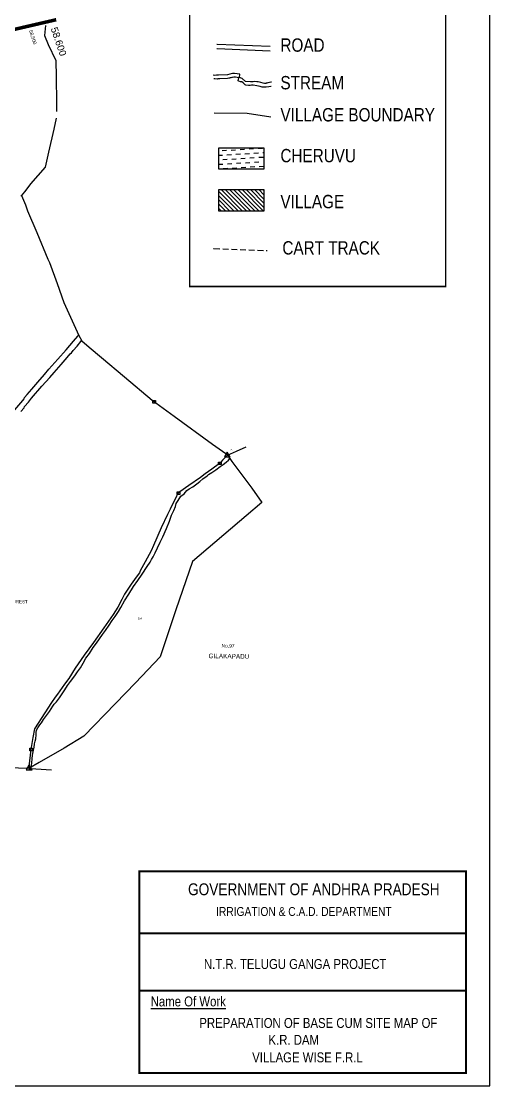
# Model space of a CAD drawing. Header units: inches. Extents: x 341797 to 347342, y 1572885 to 1580736.
# Drawn here: x 345326 to 347342, y 1572885 to 1577464 of the extents above; entities that cross this region are included whole.
import ezdxf

# ---------------------------------------------------------------- set-up
doc = ezdxf.new("R2010")
doc.units = ezdxf.units.IN
doc.header["$MEASUREMENT"] = 0
for name, pattern in [('ACAD_ISO03W100', [30, 12, -18]), ('BORDER', [1.75, 0.5, -0.25, 0.5, -0.25, 0, -0.25]), ('DASHED', [0.75, 0.5, -0.25])]:
    doc.linetypes.add(name, pattern=pattern)
for name, color, linetype in [('BLOCK', 7, 'Continuous'), ('C LINE COO', 6, 'Continuous'), ('CART TRACK', 51, 'Continuous'), ('FRAME 025', 7, 'Continuous'), ('PLAT NOS', 6, 'Continuous'), ('PLATS', 6, 'Continuous'), ('STREAM', 4, 'Continuous'), ('Tank', 17, 'Continuous'), ('TITLEBLOCK', 7, 'Continuous'), ('VB', 5, 'Continuous'), ('VILLAGE_AREA', 1, 'Continuous')]:
    doc.layers.add(name, color=color, linetype=linetype)
doc.layers.add('ROAD', color=1, linetype='Continuous', lineweight=25)
doc.layers.add('VILL_BOUNDARY', color=6, linetype='BORDER', lineweight=30)
doc.styles.add('ARIALN', font='ARIALN.TTF')
doc.styles.get("Standard").update_dxf_attribs({"font": 'arial.ttf'})

msp = doc.modelspace()

# ---------------------------------------------------------------- hatches: boundary and pattern name
at = {"layer": 'Tank'}
h = msp.add_hatch(dxfattribs=at)
h.set_pattern_fill('DASH', color=4, scale=155.195912, angle=3.5405, style=0)
h.set_pattern_definition([(3.5405362, (-3658655.388, -14693938.273), (18.164452831, 20.56047188), [19.399489047, -19.399489047])])
h.paths.add_polyline_path([(346369.9, 1576827.9), (346369.9, 1576920.6), (346176, 1576920.6), (346176, 1576827.9)])
at = {"layer": 'VILLAGE_AREA'}
h = msp.add_hatch(dxfattribs=at)
h.set_pattern_fill('ANSI31', color=256, scale=102.119787, angle=89.8223, style=0)
h.set_pattern_definition([(134.8222507, (-141919.285, -715762.598), (-9.05415779, -8.998153735), [])])
h.paths.add_polyline_path([(346176, 1576740), (346176, 1576647.3), (346369.9, 1576647.3), (346369.9, 1576740)])

# ---------------------------------------------------------------- linework, layer by layer
at = {"layer": 'BLOCK', "color": 1, "const_width": 15}
msp.add_lwpolyline([(345476.4, 1577471.1), (345249.2, 1577418.5, 0.056199), (345245, 1577417), (345101.4, 1577347.3), (345011.9, 1577303.8, 0.012386), (345011, 1577303.4), (344869, 1577225.6, -0.029836), (344866.9, 1577224.6), (344679.8, 1577149.3, -0.367548), (344655.2, 1577157.5), (344402.9, 1577574.6, 0.180623), (344391.9, 1577583.3), (344205.6, 1577643.4)], format="xyb", dxfattribs=at)
at = {"layer": 'BLOCK', "color": 2}
msp.add_point((345358.9, 1577443.9), dxfattribs=at)
at = {"layer": 'C LINE COO', "color": 0}
msp.add_lwpolyline([(341796.7, 1580735.5), (341796.7, 1572884.9), (347341.6, 1572884.9), (347341.6, 1580735.5), (341796.7, 1580735.5)], dxfattribs=at)
at = {"layer": 'CART TRACK'}
for p, q in [((346163.2, 1575534.7), (346182.4, 1575549.5)), ((346182.4, 1575549.5), (346194.9, 1575557.9)), ((346194.9, 1575557.9), (346207.2, 1575568.1)), ((346207.2, 1575568.1), (346217.5, 1575576.8)), ((346217.5, 1575576.8), (346223.1, 1575583.6)), ((346108, 1575495.9), (346125.6, 1575509.3)), ((346125.6, 1575509.3), (346132, 1575515.2)), ((346132, 1575515.2), (346146.7, 1575523)), ((346146.7, 1575523), (346163.2, 1575534.7)), ((346048.6, 1575453), (346064.8, 1575462)), ((346064.8, 1575462), (346081.6, 1575474.9)), ((346081.6, 1575474.9), (346094.6, 1575484.8)), ((346094.6, 1575484.8), (346108, 1575495.9)), ((346001, 1575402), (346013.1, 1575420.8)), ((346013.1, 1575420.8), (346027.2, 1575431.8)), ((346027.2, 1575431.8), (346038.5, 1575445)), ((346038.5, 1575445), (346048.6, 1575453)), ((345982.1, 1575359.4), (345989.8, 1575376.8)), ((345989.8, 1575376.8), (345993.2, 1575389.7)), ((345993.2, 1575389.7), (346001, 1575402)), ((345964.1, 1575314), (345973.2, 1575339.1)), ((345973.2, 1575339.1), (345982.1, 1575359.4)), ((345935.6, 1575246.8), (345951.7, 1575282.3)), ((345951.7, 1575282.3), (345964.1, 1575314)), ((345923.1, 1575224.1), (345935.6, 1575246.8)), ((345901.8, 1575177.3), (345911.9, 1575199.5)), ((345911.9, 1575199.5), (345923.1, 1575224.1)), ((345868.2, 1575118.3), (345880.2, 1575137.1)), ((345880.2, 1575137.1), (345885.8, 1575148.3)), ((345885.8, 1575148.3), (345894.3, 1575160.6)), ((345894.3, 1575160.6), (345901.8, 1575177.3)), ((345846.5, 1575085.1), (345868.2, 1575118.3)), ((345808.8, 1575032.3), (345828.3, 1575057.9)), ((345828.3, 1575057.9), (345846.5, 1575085.1)), ((345770.8, 1574970.8), (345789.1, 1575000.2)), ((345789.1, 1575000.2), (345808.8, 1575032.3)), ((345755, 1574942.1), (345770.8, 1574970.8)), ((345730.6, 1574904.2), (345744.9, 1574925.4)), ((345744.9, 1574925.4), (345755, 1574942.1)), ((345688.5, 1574843.5), (345704.6, 1574866.4)), ((345704.6, 1574866.4), (345717, 1574886.4)), ((345717, 1574886.4), (345730.6, 1574904.2)), ((345662.2, 1574807.2), (345676, 1574825.6)), ((345676, 1574825.6), (345688.5, 1574843.5)), ((345634.8, 1574769.6), (345650.4, 1574788.4)), ((345650.4, 1574788.4), (345662.2, 1574807.2)), ((345604, 1574723.9), (345619.1, 1574744.6)), ((345619.1, 1574744.6), (345634.8, 1574769.6)), ((345568.7, 1574666), (345581.1, 1574683.4)), ((345581.1, 1574683.4), (345592.5, 1574703.1)), ((345592.5, 1574703.1), (345604, 1574723.9)), ((345538.1, 1574623.5), (345556.2, 1574648.1)), ((345556.2, 1574648.1), (345568.7, 1574666)), ((345504.6, 1574575.7), (345513.5, 1574587.7)), ((345513.5, 1574587.7), (345525.7, 1574607.1)), ((345525.7, 1574607.1), (345538.1, 1574623.5)), ((345477.7, 1574537.1), (345490, 1574553.1)), ((345490, 1574553.1), (345504.6, 1574575.7)), ((345447.4, 1574495.4), (345462.1, 1574517.2)), ((345462.1, 1574517.2), (345467.8, 1574526.2)), ((345467.8, 1574526.2), (345477.7, 1574537.1)), ((345413, 1574446.6), (345422.4, 1574460.3)), ((345422.4, 1574460.3), (345439, 1574482.8)), ((345439, 1574482.8), (345447.4, 1574495.4)), ((345390.7, 1574404), (345391.8, 1574414.6)), ((345391.8, 1574414.6), (345397.2, 1574424.6)), ((345397.2, 1574424.6), (345406.1, 1574437)), ((345406.1, 1574437), (345413, 1574446.6)), ((345383.7, 1574356.3), (345386.1, 1574366.6)), ((345386.1, 1574366.6), (345388.5, 1574377.6)), ((345388.5, 1574377.6), (345389.9, 1574394.1)), ((345389.9, 1574394.1), (345390.7, 1574404)), ((345374.7, 1574306.4), (345379.4, 1574329)), ((345379.4, 1574329), (345381.2, 1574340.5)), ((345381.2, 1574340.5), (345383.7, 1574356.3)), ((345370, 1574262.8), (345370.9, 1574274)), ((345370.9, 1574274), (345372.9, 1574290.6)), ((345372.9, 1574290.6), (345374.7, 1574306.4)), ((345370.9, 1574257.5), (345370, 1574262.8))]:
    msp.add_line(p, q, dxfattribs=at)
at = {"layer": 'FRAME 025', "lineweight": -3}
for points, const_width in [([(346050.7, 1577683.8), (347152.2, 1577683.8), (347152.2, 1576323.6), (346050.7, 1576323.6)], 6.7), ([(345834.7, 1573807.4), (347240.2, 1573807.4), (347240.2, 1572940.2), (345834.7, 1572940.2)], 8.54)]:
    msp.add_lwpolyline(points, close=True, dxfattribs=dict(at, const_width=const_width))
msp.add_lwpolyline([(346176, 1576920.6), (346369.9, 1576920.6), (346369.9, 1576827.9), (346176, 1576827.9)], close=True, dxfattribs=at)
at = {"layer": 'FRAME 025', "lineweight": -3, "const_width": 8.54}
for points in [[(345834.7, 1573539.9), (347240.2, 1573539.9)], [(345834.7, 1573294), (347240.2, 1573294)], [(345834.7, 1572940.2), (347240.2, 1572940.2)]]:
    msp.add_lwpolyline(points, dxfattribs=at)
at = {"layer": 'PLATS', "color": 0}
for p, q in [((345323.7, 1576714.3), (345327.2, 1576714.4)), ((345550.9, 1576088.6), (345568.9, 1576110.3)), ((345568.9, 1576110.3), (345572.9, 1576115.1)), ((345518.6, 1576051.3), (345550.9, 1576088.6)), ((345550.1, 1576047.7), (345566.5, 1576066.8)), ((345566.5, 1576066.8), (345582.9, 1576086.6)), ((345582.9, 1576086.6), (345585.5, 1576090.5)), ((345470.8, 1575996.5), (345483.2, 1576010.2)), ((345483.2, 1576010.2), (345518.6, 1576051.3)), ((345497.5, 1575987.2), (345523.4, 1576017.3)), ((345523.4, 1576017.3), (345537.1, 1576033)), ((345537.1, 1576033), (345542.5, 1576038.5)), ((345542.5, 1576038.5), (345550.1, 1576047.7)), ((345425.7, 1575944.3), (345445.4, 1575967.3)), ((345445.4, 1575967.3), (345470.8, 1575996.5)), ((345467.3, 1575953.2), (345497.5, 1575987.2)), ((345397.3, 1575912), (345425.7, 1575944.3)), ((345415.3, 1575894), (345449, 1575931.8)), ((345449, 1575931.8), (345467.3, 1575953.2)), ((345351.5, 1575858.8), (345371.3, 1575881.8)), ((345370.7, 1575842.9), (345415.3, 1575894)), ((345371.3, 1575881.8), (345397.3, 1575912)), ((345298.5, 1575793.3), (345332.6, 1575833.1)), ((345332.6, 1575833.1), (345338.6, 1575840.2)), ((345338.6, 1575840.2), (345339.9, 1575845.5)), ((345339.5, 1575806.4), (345356.7, 1575826.4)), ((345339.9, 1575845.5), (345351.5, 1575858.8)), ((345356.7, 1575826.4), (345370.7, 1575842.9)), ((345323.8, 1575785.4), (345338.2, 1575801.4)), ((345338.2, 1575801.4), (345339.5, 1575806.4)), ((346213.3, 1575597.1), (346209, 1575593.9)), ((346179, 1575561.6), (346145.9, 1575537.5)), ((346174.5, 1575557.8), (346174.6, 1575567.8)), ((346185.5, 1575557.6), (346174.5, 1575557.8)), ((346174.6, 1575567.8), (346185.7, 1575567.6)), ((346184.6, 1575567.5), (346179, 1575561.6)), ((346192, 1575575.5), (346184.6, 1575567.5)), ((346185.7, 1575567.6), (346185.5, 1575557.6)), ((346199.8, 1575583.9), (346192, 1575575.5)), ((346209, 1575593.9), (346199.8, 1575583.9)), ((346117.9, 1575517.1), (346097, 1575502.2)), ((346145.9, 1575537.5), (346117.9, 1575517.1)), ((346047.6, 1575466.6), (346008.9, 1575439.3)), ((346097, 1575502.2), (346047.6, 1575466.6)), ((345993.8, 1575421.1), (345966.6, 1575365.9)), ((345999.8, 1575433.1), (345993.8, 1575421.1)), ((345996.7, 1575429), (345996.9, 1575439.9)), ((346008.5, 1575428.8), (345996.7, 1575429)), ((345996.9, 1575439.9), (346008.7, 1575439.7)), ((346008.9, 1575439.3), (345999.8, 1575433.1)), ((346008.7, 1575439.7), (346008.5, 1575428.8)), ((345955.9, 1575343.1), (345927.9, 1575284.8)), ((345966.6, 1575365.9), (345955.9, 1575343.1)), ((345927.9, 1575284.8), (345894.8, 1575208.9)), ((345885, 1575186.7), (345858.9, 1575138.6)), ((345894.8, 1575208.9), (345885, 1575186.7)), ((345858.9, 1575138.6), (345838.2, 1575100)), ((345834.3, 1575091.7), (345820.6, 1575073.1)), ((345838.2, 1575100), (345834.3, 1575091.7)), ((345820.6, 1575073.1), (345798.8, 1575042.1)), ((345770.4, 1575000.3), (345758.2, 1574977.1)), ((345778.3, 1575012.7), (345770.4, 1575000.3)), ((345798.8, 1575042.1), (345778.3, 1575012.7)), ((345758.2, 1574977.1), (345741.1, 1574943.4)), ((345721.8, 1574912.9), (345681.7, 1574855.3)), ((345731.8, 1574927.4), (345721.8, 1574912.9)), ((345741.1, 1574943.4), (345731.8, 1574927.4)), ((345681.7, 1574855.3), (345636.6, 1574791.7)), ((345636.6, 1574791.7), (345597.4, 1574736.9)), ((345597.4, 1574736.9), (345558.7, 1574680.9)), ((345558.7, 1574680.9), (345531.3, 1574637.4)), ((345531.3, 1574637.4), (345512.3, 1574612)), ((345512.3, 1574612), (345481.9, 1574569.4)), ((345471.6, 1574556.1), (345456.7, 1574533.9)), ((345481.9, 1574569.4), (345471.6, 1574556.1)), ((345456.7, 1574533.9), (345428, 1574489)), ((345428, 1574489), (345382.8, 1574419.9)), ((345382.8, 1574419.9), (345376, 1574383.6)), ((345376, 1574383.6), (345366.6, 1574330.7)), ((345366.6, 1574330.7), (345359.3, 1574258.7)), ((345362.3, 1574326.3), (345362.5, 1574337.4)), ((345374.2, 1574326.1), (345362.3, 1574326.3)), ((345362.5, 1574337.4), (345374.3, 1574337.2)), ((345374.3, 1574337.2), (345374.2, 1574326.1)), ((345359.3, 1574258.7), (345358.6, 1574250.5))]:
    msp.add_line(p, q, dxfattribs=at)
at = {"layer": 'ROAD', "color": 1}
for points in [[(346167.8, 1577366.1), (346169.3, 1577365.8), (346397.6, 1577356.9)], [(346167.8, 1577346.9), (346168.4, 1577346.8), (346397.6, 1577337.8)]]:
    msp.add_lwpolyline(points, dxfattribs=at)
at = {"layer": 'ROAD', "color": 1, "linetype": 'DASHED', "ltscale": 50}
msp.add_lwpolyline([(346153.8, 1576486.7), (346155.3, 1576486.4), (346383.5, 1576477.5)], dxfattribs=at)
at = {"layer": 'STREAM'}
for points in [[(346402.4, 1577203.1), (346399.7, 1577203), (346393.9, 1577201.6), (346386.4, 1577198.9), (346382.9, 1577197.9), (346379.7, 1577197.7), (346377.9, 1577197.4), (346372.9, 1577197.4), (346366.6, 1577198.5), (346356.5, 1577200.9), (346345.3, 1577203.6), (346340.1, 1577204.5), (346330.7, 1577204.9), (346323.4, 1577204.3), (346312.8, 1577204.1), (346291.2, 1577204.9), (346276.4, 1577218.4), (346264.8, 1577222.9), (346266.7, 1577237.1), (346255.2, 1577238.6), (346244.2, 1577239.8), (346241.6, 1577239.8), (346234.8, 1577239.2), (346224, 1577236.6), (346214, 1577234.2), (346174.8, 1577232), (346166.2, 1577232.2), (346158.5, 1577231.7), (346152.2, 1577232.7)], [(346400.8, 1577184.4), (346399.5, 1577184.2), (346390.6, 1577182.9), (346379.4, 1577181.6), (346369.9, 1577180.6), (346362.7, 1577181.6), (346353.6, 1577183.5), (346340.2, 1577186.8), (346324.5, 1577189.3), (346317, 1577188.9), (346311.1, 1577188.4), (346304.4, 1577188.1), (346292.7, 1577189.9), (346288.8, 1577190.5), (346281.1, 1577198.9), (346275.4, 1577203.6), (346268.8, 1577204.3), (346262.1, 1577206.2), (346258.9, 1577208.5), (346262, 1577220.5), (346255.7, 1577222.1), (346248.2, 1577223.9), (346244.1, 1577224.2), (346240.5, 1577224.3), (346234.5, 1577223), (346231.6, 1577222.5), (346227.8, 1577221.6), (346224.6, 1577220.9), (346222.3, 1577220.1), (346219, 1577219.1), (346212.9, 1577218), (346180.4, 1577216.9), (346177.2, 1577216.3), (346172, 1577216.1), (346168.4, 1577215.9), (346158.3, 1577216.8), (346156.4, 1577216.9), (346154.6, 1577217.1)]]:
    msp.add_lwpolyline(points, dxfattribs=at)
at = {"layer": 'VB', "color": 6}
for p, q in [((345429.8, 1577446.4), (345426.7, 1577402.5)), ((345426.7, 1577402.5), (345441.2, 1577364.3)), ((345441.2, 1577364.3), (345475.3, 1577296.3)), ((345475.3, 1577296.3), (345476.6, 1577225.3)), ((345476.6, 1577225.3), (345478.1, 1577112.9)), ((345476.8, 1577047.8), (345465.9, 1577000.6)), ((345465.9, 1577000.6), (345443.6, 1576901.8)), ((345443.6, 1576901.8), (345428.8, 1576836.9)), ((345428.8, 1576836.9), (345366.3, 1576764.4)), ((345366.3, 1576764.4), (345345.2, 1576737.1)), ((345345.2, 1576737.1), (345327.2, 1576714.4)), ((345327.2, 1576714.4), (345344.4, 1576674.3)), ((345344.4, 1576674.3), (345353.5, 1576648.8)), ((345353.5, 1576648.8), (345392.9, 1576555.4)), ((345392.9, 1576555.4), (345440.9, 1576440.9)), ((345440.9, 1576440.9), (345447.2, 1576426.3)), ((345447.2, 1576426.3), (345480.1, 1576336.3)), ((345480.1, 1576336.3), (345508.9, 1576254.7)), ((345508.9, 1576254.7), (345574, 1576112.8)), ((345574, 1576112.8), (345586, 1576089.5)), ((345586, 1576089.5), (345617.9, 1576062)), ((345617.9, 1576062), (345670.8, 1576018)), ((345670.8, 1576018), (345770.2, 1575935)), ((345770.2, 1575935), (345889.5, 1575834.2)), ((345889.5, 1575834.2), (345983.5, 1575765.2)), ((345891.8, 1575821.6), (345892, 1575832.8)), ((345892, 1575832.8), (345903.4, 1575832.6)), ((345903.4, 1575832.6), (345903.2, 1575821.4)), ((345903.2, 1575821.4), (345891.8, 1575821.6)), ((345983.5, 1575765.2), (346149.4, 1575644.8)), ((346149.4, 1575644.8), (346206, 1575604.3)), ((346212.2, 1575610.9), (346200.3, 1575590.5)), ((346206, 1575604.3), (346213.3, 1575597.1)), ((346225.5, 1575588.7), (346212.3, 1575610.9)), ((346213.3, 1575597.1), (346252.4, 1575615.6)), ((346213.3, 1575597.1), (346232.2, 1575571)), ((346252.4, 1575615.6), (346294.4, 1575634.1)), ((346200.3, 1575590.5), (346225.5, 1575588.7)), ((346232.2, 1575571), (346317.8, 1575455)), ((346317.8, 1575455), (346360.6, 1575394.3)), ((346360.6, 1575394.3), (346294.1, 1575336.1)), ((346294.1, 1575336.1), (346063.5, 1575139.9)), ((346063.5, 1575139.9), (345991.7, 1574931.9)), ((345991.7, 1574931.9), (345923.3, 1574730.6)), ((345923.3, 1574730.6), (345817.1, 1574617.8)), ((345817.1, 1574617.8), (345731.6, 1574529)), ((345731.6, 1574529), (345595.4, 1574388.1)), ((345595.4, 1574388.1), (345510.4, 1574336.9)), ((345510.4, 1574336.9), (345402.6, 1574275.6)), ((345402.6, 1574275.6), (345358.1, 1574250.2)), ((345358.1, 1574250.2), (345205.4, 1574254.8)), ((345359.3, 1574263.7), (345347.1, 1574243.7)), ((345347.1, 1574243.7), (345372.5, 1574243.3)), ((345358.1, 1574250.2), (345388.3, 1574248.9)), ((345372.5, 1574243.3), (345359.5, 1574263.7)), ((345388.3, 1574248.9), (345456, 1574244.1))]:
    msp.add_line(p, q, dxfattribs=at)
msp.add_lwpolyline([(346156.2, 1577070.1), (346297.6, 1577068.7), (346400, 1577053.5)], dxfattribs=at)
at = {"layer": 'VILL_BOUNDARY', "color": 6, "linetype": 'ACAD_ISO03W100', "lineweight": -2, "ltscale": 3}
msp.add_line((345478.1, 1577112.9), (345476.8, 1577047.8), dxfattribs=at)
at = {"layer": 'VILLAGE_AREA'}
msp.add_lwpolyline([(346176, 1576740), (346369.9, 1576740), (346369.9, 1576647.3), (346176, 1576647.3)], close=True, dxfattribs=at)

# ---------------------------------------------------------------- texts
at = {"layer": 'BLOCK', "color": 0}
msp.add_text('58.500', height=15, rotation=288.5789, dxfattribs=at).set_placement((345358.5, 1577424))
at = {"layer": 'BLOCK', "color": 1}
msp.add_text('58.600', height=30, rotation=288.5789, dxfattribs=at).set_placement((345452.5, 1577433.3))
at = {"layer": 'PLAT NOS', "color": 0}
for s, height, p in [('A', 7.49, (346227, 1575618.9)), ('RESERVED FOREST', 13.606, (345166.8, 1574963))]:
    msp.add_text(s, height=height, rotation=359.1364, dxfattribs=at).set_placement(p)
at = {"layer": 'PLAT NOS', "color": 0, "oblique": 360}
for s, height, p in [('254', 7.49, (345827.5, 1574891.9)), ('No.97', 15.12, (346187.3, 1574770.5)), ('GILAKAPADU', 19.65, (346131.9, 1574724.3))]:
    msp.add_text(s, height=height, rotation=359.1364, dxfattribs=at).set_placement(p)
at = {"layer": 'TITLEBLOCK', "extrusion": (0.000201441, 0.004807, 0.999988), "style": 'ARIALN'}
for s, height, p in [('ROAD', 57.39, (346441.2, 1577314.8, 7651.8)), ('STREAM', 57.39, (346441.2, 1577153, 7651)), ('VILLAGE BOUNDARY', 57.393, (346441.2, 1577015, 7650.3)), ('CHERUVU', 57.39, (346441.2, 1576839.3, 7649.5)), ('VILLAGE', 57.39, (346441.2, 1576641.5, 7648.5)), ('CART TRACK', 57.39, (346449.6, 1576442.4, 7647.6)), ('GOVERNMENT OF ANDHRA PRADESH ', 51.231, (346043.6, 1573685.9, 7627.5)), ('IRRIGATION & C.A.D. DEPARTMENT', 38.423, (346164.3, 1573596.7, 7627.5)), ('N.T.R. TELUGU GANGA PROJECT', 42.692, (346112, 1573368.6, 7627.8)), ('%%UName Of Work', 42.692, (345883, 1573207.7, 7626.9)), ('PREPARATION OF BASE CUM SITE MAP OF ', 42.692, (346092.1, 1573115.1, 7626.5)), ('K.R. DAM', 42.69, (346389.8, 1573042.5, 7626.3)), ('VILLAGE WISE F.R.L', 42.692, (346319.7, 1572966.9, 7625.9))]:
    msp.add_text(s, height=height, rotation=359.9999, dxfattribs=at).set_placement(p)

doc.saveas('drawing.dxf')
